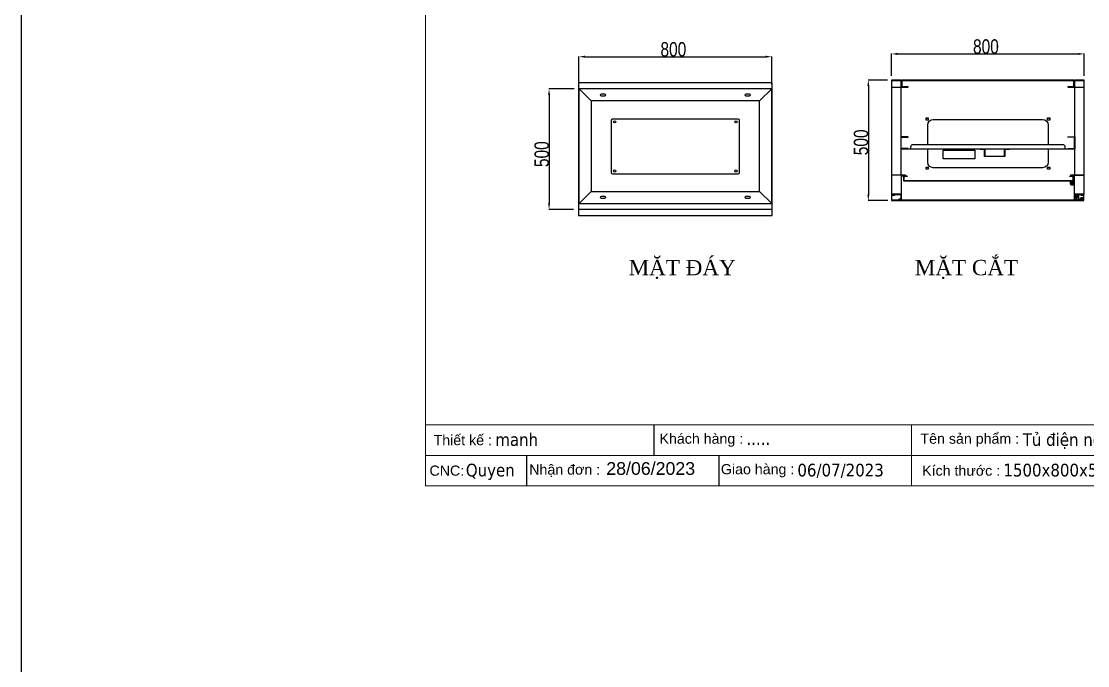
# Model space of a CAD drawing. Header units: inches. Extents: x 21 to 136330, y 8 to 58290.
# Drawn here: x 53778 to 58205, y 40075 to 42747 of the extents above; entities that cross this region are included whole.
import ezdxf
from ezdxf.enums import TextEntityAlignment as Align

# ---------------------------------------------------------------- set-up
doc = ezdxf.new("R2010")
doc.units = ezdxf.units.IN
doc.header["$MEASUREMENT"] = 0
for name, color, linetype in [('0 KHUNG KT01', 7, 'Continuous'), ('1-EMC-ACESS', 4, 'Continuous'), ('@.0.DM. NÉT CHÍNH', 7, 'Continuous'), ('@.DM. THIẾT BỊ', 7, 'Continuous')]:
    doc.layers.add(name, color=color, linetype=linetype)
doc.layers.add('0 TĂNG CỨNG', color=7, linetype='Continuous', lineweight=15)
doc.layers.add('@.DM. KÍCH THƯỚC', color=8, linetype='Continuous', transparency=0.2)
doc.layers.add('@.DM. KÍCH THƯỚC @ 1', color=8, linetype='Continuous', transparency=0.2)
doc.styles.add('ARIAL', font='arial.ttf')
doc.styles.add('roman', font='roman.shx', dxfattribs={"width": 0.8})
doc.styles.add('Tahoma (Input Text)', font='tahoma.ttf')
doc.dimstyles.new('Kích thước Duy Mạnh', dxfattribs={"dimtxt": 30, "dimasz": 25, "dimexe": 1.25, "dimexo": 20, "dimtad": 1, "dimdec": 1, "dimtxsty": 'roman', "dimcen": 2.5, "dimclrd": 8, "dimclre": 8, "dimclrt": 2, "dimadec": 0, "dimazin": 0, "dimtfac": 1, "dimtdec": 1, "dimtix": 1, "dimtmove": 0, "dimatfit": 3, "dimfxl": 1, "dimtfillclr": 1, "dimarcsym": 0})

# ---------------------------------------------------------------- blocks, each defined once
blk = doc.blocks.new('*D2376')
at = {"layer": '@.DM. KÍCH THƯỚC', "color": 8, "lineweight": -2, "transparency": 16777216}
for p, q in [((57373.9, 42503.7), (57293.2, 42503.7)), ((57374.9, 42003.7), (57293.2, 42003.7))]:
    blk.add_line(p, q, dxfattribs=at)
at = {"layer": '@.DM. KÍCH THƯỚC', "lineweight": -2, "transparency": 16777216}
blk.add_line((57294.5, 42478.7), (57294.5, 42028.7), dxfattribs=at)
at = {"layer": '@.DM. KÍCH THƯỚC', "transparency": 16777216}
for points in [[(57290.3, 42478.7), (57298.7, 42478.7), (57294.5, 42503.7)], [(57290.3, 42028.7), (57298.7, 42028.7), (57294.5, 42003.7)]]:
    blk.add_solid(points, dxfattribs=at)
at = {"layer": 'Defpoints', "color": 0, "transparency": 16777216}
for p in [(57393.9, 42503.7), (57294.5, 42003.7), (57394.9, 42003.7)]:
    blk.add_point(p, dxfattribs=at)
at = {"layer": '@.DM. KÍCH THƯỚC', "color": 2, "transparency": 16777216, "insert": (57233.9, 42191.9), "char_height": 60, "attachment_point": 1, "rotation": 90, "style": 'roman'}
blk.add_mtext('500', dxfattribs=at)
blk = doc.blocks.new('*D2377')
at = {"layer": '@.DM. KÍCH THƯỚC', "color": 8, "lineweight": -2, "transparency": 16777216}
for p, q in [((57390.9, 42520.7), (57390.9, 42613.5)), ((58190.9, 42520.7), (58190.9, 42613.5))]:
    blk.add_line(p, q, dxfattribs=at)
at = {"layer": '@.DM. KÍCH THƯỚC', "lineweight": -2, "transparency": 16777216}
blk.add_line((57415.9, 42612.3), (58165.9, 42612.3), dxfattribs=at)
at = {"layer": '@.DM. KÍCH THƯỚC', "transparency": 16777216}
for points in [[(57415.9, 42616.4), (57415.9, 42608.1), (57390.9, 42612.3)], [(58165.9, 42616.4), (58165.9, 42608.1), (58190.9, 42612.3)]]:
    blk.add_solid(points, dxfattribs=at)
at = {"layer": 'Defpoints', "color": 0, "transparency": 16777216}
for p in [(58190.9, 42612.3), (57390.9, 42500.7), (58190.9, 42500.7)]:
    blk.add_point(p, dxfattribs=at)
at = {"layer": '@.DM. KÍCH THƯỚC', "color": 2, "transparency": 16777216, "insert": (57729.1, 42672.9), "char_height": 60, "attachment_point": 1, "style": 'roman'}
blk.add_mtext('800', dxfattribs=at)
blk = doc.blocks.new('*D2367')
at = {"layer": '@.DM. KÍCH THƯỚC', "color": 8, "lineweight": -2, "transparency": 16777216}
for p, q in [((56073.2, 42467.1), (55967.7, 42467.1)), ((56070.7, 41967.1), (55967.7, 41967.1))]:
    blk.add_line(p, q, dxfattribs=at)
at = {"layer": '@.DM. KÍCH THƯỚC', "lineweight": -2, "transparency": 16777216}
blk.add_line((55969, 42442.1), (55969, 41992.1), dxfattribs=at)
at = {"layer": '@.DM. KÍCH THƯỚC', "transparency": 16777216}
for points in [[(55964.8, 42442.1), (55973.1, 42442.1), (55969, 42467.1)], [(55964.8, 41992.1), (55973.1, 41992.1), (55969, 41967.1)]]:
    blk.add_solid(points, dxfattribs=at)
at = {"layer": 'Defpoints', "color": 0, "transparency": 16777216}
for p in [(56093.2, 42467.1), (55969, 41967.1), (56090.7, 41967.1)]:
    blk.add_point(p, dxfattribs=at)
at = {"layer": '@.DM. KÍCH THƯỚC', "color": 2, "transparency": 16777216, "insert": (55908.3, 42142.8), "char_height": 60, "attachment_point": 1, "rotation": 90, "style": 'roman'}
blk.add_mtext('500', dxfattribs=at)
blk = doc.blocks.new('*D2368')
at = {"layer": '@.DM. KÍCH THƯỚC', "color": 8, "lineweight": -2, "transparency": 16777216}
for p, q in [((56093.2, 42485.4), (56093.2, 42602)), ((56893.2, 42485.4), (56893.2, 42602))]:
    blk.add_line(p, q, dxfattribs=at)
at = {"layer": '@.DM. KÍCH THƯỚC', "lineweight": -2, "transparency": 16777216}
blk.add_line((56118.2, 42600.7), (56868.2, 42600.7), dxfattribs=at)
at = {"layer": '@.DM. KÍCH THƯỚC', "transparency": 16777216}
for points in [[(56118.2, 42604.9), (56118.2, 42596.5), (56093.2, 42600.7)], [(56868.2, 42604.9), (56868.2, 42596.5), (56893.2, 42600.7)]]:
    blk.add_solid(points, dxfattribs=at)
at = {"layer": 'Defpoints', "color": 0, "transparency": 16777216}
for p in [(56893.2, 42600.7), (56093.2, 42465.4), (56893.2, 42465.4)]:
    blk.add_point(p, dxfattribs=at)
at = {"layer": '@.DM. KÍCH THƯỚC', "color": 2, "transparency": 16777216, "insert": (56431.5, 42661.3), "char_height": 60, "attachment_point": 1, "style": 'roman'}
blk.add_mtext('800', dxfattribs=at)
blk = doc.blocks.new('KHUNG KT1')
at = {"color": 7}
for p, q in [((7128, -4752), (0, -4752)), ((2294.1, -4752), (2294.1, -5040)), ((4848, -4896), (0, -4896))]:
    blk.add_line(p, q, dxfattribs=at)
blk.add_lwpolyline([(0, 0), (7128, 0), (7128, -5040), (0, -5040)], close=True, dxfattribs=at)
at = {"layer": '0 KHUNG KT01'}
for p, q in [((1077.9, -4752), (1077.9, -4896)), ((476.3, -4896), (476.3, -5040)), ((1385.1, -4896), (1385.1, -5040))]:
    blk.add_line(p, q, dxfattribs=at)
at = {"color": 2, "char_height": 48, "width": 2202.321, "attachment_point": 4, "style": 'ARIAL'}
for s, insert in [('  Thiết kế :', (0, -4824)), ('  Khách hàng :', (1066.9, -4824)), ('  Tên sản phẩm :', (2299.1, -4824)), ('  Giao hàng :', (1356.7, -4968)), ('CNC:', (18.2, -4968)), ('  Nhận đơn :', (451.9, -4968)), ('  Kích thước :', (2307, -4968))]:
    blk.add_mtext(s, dxfattribs=dict(at, insert=insert))
at = {"color": 1, "style": 'Tahoma (Input Text)', "flags": 8}
for tag, p in [('#01', (328.9, -4851.1)), ('#03', (1514.7, -4846.3)), ('#05', (2819, -4851.1)), ('#07', (4424, -4851.1)), ('#09', (5172.9, -4851.1)), ('#02', (189.8, -4995.1)), ('#04', (1755.3, -4995.1)), ('#06', (2727.8, -4995.1)), ('#08', (4382.7, -4995.1)), ('#10', (5172.9, -4995.1))]:
    blk.add_attdef(tag, p, '', height=60, dxfattribs=at)
blk.add_attdef('#11', text='', height=60, dxfattribs=at).set_placement((6996, -4961.6), align=Align.CENTER)
at = {"layer": '0 TĂNG CỨNG', "color": 1, "style": 'ARIAL'}
blk.add_attdef('#12', (852.8, -4987.6), '', height=60, dxfattribs=at)
blk = doc.blocks.new('BL012')
at = {"layer": '@.DM. THIẾT BỊ'}
h = blk.add_hatch(dxfattribs=at)
h.set_pattern_fill('ANSI31', color=2, scale=0.5, angle=90, style=0)
h.set_pattern_definition([(135, (23302.7808, 85186.7055), (1.122532015, 1.122532015), [])])
edge = h.paths.add_edge_path()
edge.add_line((-3, 0), (-3, 6))
edge.add_arc((-2, 6), 1, 90, 180, ccw=False)
edge.add_line((-2, 7), (2, 7))
edge.add_arc((2, 6), 1, 0, 90, ccw=False)
edge.add_line((3, 6), (3, 0))
edge.add_line((3, 0), (-3, 0))
at = {"layer": '@.DM. THIẾT BỊ', "color": 8}
for p, q in [((-0.7, 10.5), (0.7, 10.5)), ((0, 11.2), (0, 9.7))]:
    blk.add_line(p, q, dxfattribs=at)
at = {"layer": '@.DM. THIẾT BỊ', "color": 1}
blk.add_lwpolyline([(-6, 10.5), (-6, 0), (6, 0), (6, 10.5)], dxfattribs=at)
at = {"layer": '@.DM. THIẾT BỊ', "color": 2}
blk.add_lwpolyline([(-3, 0), (-3, 6, -0.414214), (-2, 7), (2, 7, -0.414214), (3, 6), (3, 0)], format="xyb", close=True, dxfattribs=at)
at = {"layer": '@.DM. THIẾT BỊ', "color": 1}
blk.add_circle((0, 10.5), 3, dxfattribs=at)
blk.add_circle((0, 10.5), 3, dxfattribs=at)
for start, end in [(0, 180), (300, 240)]:
    blk.add_arc((0, 10.5), 6, start, end, dxfattribs=at)
blk = doc.blocks.new('HL011-1-4')
h = blk.add_hatch()
h.set_pattern_fill('ANSI31', color=2, scale=0.5, style=0)
h.set_pattern_definition([(45, (0, 0), (-1.12253, 1.12253), [])])
h.paths.add_polyline_path([(2.5, 0), (8.5, 0), (8.5, 12), (2.5, 12)])
at = {"color": 1}
for p, q in [((7, 23.5), (0, 10)), ((0, 0), (0, 10)), ((11, 0), (0, 0)), ((7, 23.5), (26, 23.5)), ((11, 0), (11, 19.5)), ((11, 19.5), (17, 19.5)), ((17, 19.5), (21.2, 13.9))]:
    blk.add_line(p, q, dxfattribs=at)
at = {"color": 2}
blk.add_lwpolyline([(2.5, 0), (2.5, 12), (8.5, 12), (8.5, 0)], dxfattribs=at)
at = {"color": 1}
blk.add_lwpolyline([(5.7, 21), (3, 21), (3, 23.5), (7, 23.5)], dxfattribs=at)
blk.add_circle((26, 17.5), 3.5, dxfattribs=at)
blk.add_arc((26, 17.5), 6, 216.8699, 90, dxfattribs=at)

msp = doc.modelspace()

# ---------------------------------------------------------------- linework, layer by layer
msp.add_line((53777.9706, 49797.9605), (53777.9706, 4491.9985))
at = {"layer": '@.0.DM. NÉT CHÍNH'}
for p, q in [((58190.8598, 42503.6505), (58150.8598, 42503.6505)), ((58150.8598, 42503.6505), (58150.8598, 42475.1505)), ((58152.3598, 42473.6505), (58152.3598, 42502.1505)), ((58152.3598, 42502.1505), (58189.3598, 42502.1505)), ((58189.3598, 42502.1505), (58189.3598, 42030.1505)), ((58190.8598, 42028.6505), (58190.8598, 42503.6505)), ((58122.3598, 42475.1505), (58122.3598, 42473.6505)), ((58150.8598, 42475.1505), (58122.3598, 42475.1505)), ((58122.3598, 42473.6505), (58152.3598, 42473.6505)), ((58152.3598, 42473.6505), (58154.3598, 42473.6505)), ((58154.3598, 42473.6505), (58156.3598, 42473.6505)), ((57429.3598, 42108.6505), (57392.3598, 42108.6505)), ((57455.3598, 42105.1505), (57440.3598, 42105.1505)), ((57440.3598, 42105.1505), (57440.3598, 42085.1505)), ((58146.3598, 42105.1505), (58131.3598, 42105.1505)), ((58146.3598, 42085.1505), (58146.3598, 42105.1505)), ((57440.3598, 42085.1505), (58146.3598, 42085.1505)), ((58189.3598, 42030.1505), (58150.8598, 42030.1505)), ((58150.8598, 42030.1505), (58150.8598, 42010.1505)), ((58152.3598, 42010.1505), (58152.3598, 42028.6505)), ((58152.3598, 42028.6505), (58190.8598, 42028.6505)), ((58150.8598, 42010.1505), (58152.3598, 42010.1505))]:
    msp.add_line(p, q, dxfattribs=at)
at = {"layer": '@.0.DM. NÉT CHÍNH', "color": 0}
for p, q in [((56143.3141, 42417.062), (56093.3141, 42467.062)), ((56893.1726, 42467.062), (56843.1726, 42417.062)), ((56093.3141, 41992.062), (56143.3141, 42042.062)), ((56843.1726, 42042.062), (56893.1726, 41992.062))]:
    msp.add_line(p, q, dxfattribs=at)
at = {"layer": '@.0.DM. NÉT CHÍNH'}
for points in [[(57390.8598, 42503.6505), (57390.8598, 42028.6505), (57429.3598, 42028.6505), (57429.3598, 42010.1505), (57430.8598, 42010.1505), (57430.8598, 42030.1505), (57392.3598, 42030.1505), (57392.3598, 42502.1505), (57429.3598, 42502.1505), (57429.3598, 42473.6505), (57459.3598, 42473.6505), (57459.3598, 42475.1505), (57430.8598, 42475.1505), (57430.8598, 42503.6505)], [(57433.3598, 42476.1505), (57434.8598, 42476.1505), (57434.8598, 42502.1505), (58146.8598, 42502.1505), (58146.8598, 42476.1505), (58148.3598, 42476.1505), (58148.3598, 42503.6505), (57433.3598, 42503.6505)], [(57392.3598, 42473.6505), (57429.3598, 42473.6505), (57429.3598, 42108.6505), (57392.3598, 42108.6505)], [(58152.3598, 42473.6505), (58189.3598, 42473.6505), (58189.3598, 42108.6505), (58152.3598, 42108.6505)], [(57431.3598, 42010.1505), (57420.8598, 42010.1505), (57420.8598, 42008.6505), (57432.8598, 42008.6505), (57432.8598, 42107.1505), (57448.3598, 42107.1505), (57448.3598, 42108.6505), (57431.3598, 42108.6505)], [(57455.3598, 42103.6505), (57455.4306, 42103.6505), (57455.4306, 42105.1505), (57455.3598, 42105.1505)], [(58133.3598, 42107.1505), (58148.8598, 42107.1505), (58148.8598, 42008.6505), (58160.8598, 42008.6505), (58160.8598, 42010.1505), (58150.3598, 42010.1505), (58150.3598, 42108.6505), (58133.3598, 42108.6505)], [(57403.8598, 42025.6505), (57403.8598, 42027.1505), (57390.8598, 42027.1505), (57390.8598, 42003.6505), (58189.8598, 42003.6505), (58189.8598, 42027.1505), (58176.8598, 42027.1505), (58176.8598, 42025.6505), (58188.3598, 42025.6505), (58188.3598, 42005.1505), (57392.3598, 42005.1505), (57392.3598, 42025.6505), (57403.8598, 42025.6505)]]:
    msp.add_lwpolyline(points, close=True, dxfattribs=at)
at = {"layer": '@.0.DM. NÉT CHÍNH', "color": 0}
for points in [[(56090.7433, 41942.062), (56895.7433, 41942.062), (56895.7433, 42492.0622), (56090.7433, 42492.0622)], [(56893.2433, 42467.062), (56093.2433, 42467.062), (56093.2433, 41992.062), (56893.2433, 41992.062)], [(56843.2433, 42417.062), (56143.2433, 42417.062), (56143.2433, 42042.062), (56843.2433, 42042.062)], [(57534.3598, 42337.6505), (57534.3598, 42346.6505), (57543.3598, 42346.6505), (57543.3598, 42337.6505)], [(58047.3598, 42346.6505), (58047.3598, 42337.6505), (58038.3598, 42337.6505), (58038.3598, 42346.6505)], [(57459.3598, 42218.1505), (57459.3598, 42219.6505), (57430.8598, 42219.6505), (57430.8598, 42266.6505), (57459.3598, 42266.6505), (57459.3598, 42268.1505), (57429.3598, 42268.1505), (57429.3598, 42218.1505)], [(58122.3598, 42218.1505), (58122.3598, 42219.6505), (58150.8598, 42219.6505), (58150.8598, 42266.6505), (58122.3598, 42266.6505), (58122.3598, 42268.1505), (58152.3598, 42268.1505), (58152.3598, 42218.1505)], [(57604.5563, 42213.6505), (57737.1633, 42213.6505), (57737.1633, 42176.6505), (57604.5563, 42176.6505)], [(57778.4394, 42188.1505), (57860.0464, 42188.1505), (57860.0464, 42216.6505), (57880.0464, 42216.6505), (57880.0464, 42215.1505), (57861.5464, 42215.1505), (57861.5464, 42186.6505), (57776.9394, 42186.6505), (57776.9394, 42215.1505), (57758.4394, 42215.1505), (57758.4394, 42216.6505), (57778.4394, 42216.6505)], [(57534.3598, 42133.6505), (57534.3598, 42142.6505), (57543.3598, 42142.6505), (57543.3598, 42133.6505)], [(58047.3598, 42142.6505), (58047.3598, 42133.6505), (58038.3598, 42133.6505), (58038.3598, 42142.6505)], [(56090.7433, 41942.062), (56895.7433, 41942.062), (56895.7433, 41967.062), (56090.7433, 41967.062)]]:
    msp.add_lwpolyline(points, close=True, dxfattribs=at)
for points in [[(56187.2433, 42446.562), (56193.2433, 42446.562), (56199.2433, 42446.562, -1), (56199.2433, 42437.562), (56193.2433, 42437.562), (56187.2433, 42437.562, -1)], [(56787.2433, 42446.562), (56793.2433, 42446.562), (56799.2433, 42446.562, -1), (56799.2433, 42437.562), (56793.2433, 42437.562), (56787.2433, 42437.562, -1)], [(56234.2433, 42113.562, -0.414213562), (56228.2433, 42119.562), (56228.2433, 42337.562, -0.414213562), (56234.2433, 42343.562), (56752.2433, 42343.562, -0.414213562), (56758.2433, 42337.562), (56758.2433, 42119.562, -0.414213562), (56752.2433, 42113.562)], [(56193.2433, 42012.562), (56187.2433, 42012.562, -1), (56187.2433, 42021.562), (56193.2433, 42021.562), (56199.2433, 42021.562, -1), (56199.2433, 42012.562)], [(56793.2433, 42012.562), (56787.2433, 42012.562, -1), (56787.2433, 42021.562), (56793.2433, 42021.562), (56799.2433, 42021.562, -1), (56799.2433, 42012.562)]]:
    msp.add_lwpolyline(points, format="xyb", close=True, dxfattribs=at)
for points in [[(57540.8598, 42236.6505), (57540.8598, 42317.1505, -0.414213562), (57563.8598, 42340.1505), (58017.8598, 42340.1505, -0.414213562), (58040.8598, 42317.1505), (58040.8598, 42236.6505)], [(58110.8598, 42218.1505), (58150.8598, 42218.1505), (58150.8598, 42216.6505), (57430.8598, 42216.6505), (57430.8598, 42218.1505), (57470.8598, 42218.1505), (57470.8598, 42219.6505), (57470.8598, 42226.6505, -0.414213562), (57480.8598, 42236.6505), (58100.8598, 42236.6505, -0.414213562), (58110.8598, 42226.6505), (58110.8598, 42219.6505), (58110.8598, 42218.1505)], [(58040.8598, 42216.6505), (58040.8598, 42163.1505, -0.414213562), (58017.8598, 42140.1505), (57563.8598, 42140.1505, -0.414213562), (57540.8598, 42163.1505), (57540.8598, 42216.6505)]]:
    msp.add_lwpolyline(points, format="xyb", dxfattribs=at)
at = {"layer": '@.0.DM. NÉT CHÍNH'}
for points in [[(57455.3598, 42103.6505), (57441.8598, 42103.6505), (57441.8598, 42086.6505), (58144.8598, 42086.6505), (58144.8598, 42103.6505), (58131.3598, 42103.6505), (58131.2891, 42103.6505), (58131.2891, 42105.1505), (58131.3598, 42105.1505), (58131.3598, 42103.6505)], [(58152.3598, 42108.6505), (58154.3598, 42108.6505), (58156.3598, 42108.6505), (58189.3598, 42108.6505)], [(57429.8598, 42008.6505), (57429.9306, 42008.6505), (57429.9306, 42008.6513)], [(58151.7891, 42008.6513), (58151.7891, 42008.6505), (58151.8598, 42008.6505)]]:
    msp.add_lwpolyline(points, dxfattribs=at)
at = {"layer": '@.0.DM. NÉT CHÍNH', "color": 0}
for centre in [(56241.2433, 42330.562), (56745.2433, 42330.562), (57538.8598, 42342.1505), (58042.8598, 42342.1505), (56241.2433, 42126.562), (56745.2433, 42126.562), (57538.8598, 42138.1505), (58042.8598, 42138.1505)]:
    msp.add_circle(centre, 4.5, dxfattribs=at)

# ---------------------------------------------------------------- block references
at = {"color": 8}
for p, rotation in [((58138.3598, 42085.1505), 180), ((58148.8598, 42074.6505), 90)]:
    msp.add_blockref('BL012', p, dxfattribs=dict(at, rotation=rotation))
at = {"color": 7, "xscale": -1, "rotation": 180}
msp.add_blockref('HL011-1-4', (58156.3598, 42028.6505), dxfattribs=at)
at = {"layer": '0 TĂNG CỨNG', "color": 1}
ref = msp.add_blockref('KHUNG KT1', (55456.5906, 45251.6693), dxfattribs=dict(at, xscale=0.8792977987369557, yscale=0.8792977987369557, zscale=0.8792977987369557))
ref.add_attrib('#12', '28/06/2023', (56206.4993, 40866.0787), dxfattribs={"color": 1, "height": 52.75787, "style": 'ARIAL'})
ref.add_attrib('#01', 'manh', (55745.8166, 40986.1425), dxfattribs={"layer": '0', "color": 1, "height": 52.75787, "style": 'Tahoma (Input Text)'})
ref.add_attrib('#03', '.....', (56788.4791, 40990.3074), dxfattribs={"layer": '0', "color": 1, "height": 52.75787, "style": 'Tahoma (Input Text)'})
ref.add_attrib('#04', '06/07/2023', (57000.0246, 40859.5236), dxfattribs={"layer": '0', "color": 1, "height": 52.75787, "style": 'Tahoma (Input Text)'})
ref.add_attrib('#05', 'Tủ điện ngoài troi', (57935.3391, 40986.1425), dxfattribs={"layer": '0', "color": 1, "height": 52.757868, "style": 'Tahoma (Input Text)'})
ref.add_attrib('#06', '1500x800x500', (57855.1762, 40859.5236), dxfattribs={"layer": '0', "color": 1, "height": 52.757868, "style": 'Tahoma (Input Text)'})
ref.add_attrib('#02', 'Quyen', (55623.4692, 40859.5236), dxfattribs={"layer": '0', "color": 1, "height": 52.75787, "style": 'Tahoma (Input Text)'})

# ---------------------------------------------------------------- texts
at = {"layer": '1-EMC-ACESS', "color": 1, "linetype": 'ByBlock', "lineweight": -2, "char_height": 63.504, "width": 972.626469, "attachment_point": 2, "style": 'ARIAL'}
for s, insert in [('{\\fTimes New Roman|b0|i0|c0|p18;\\C7;MẶT ĐÁY}', (56521.5759, 41757.643)), ('{\\fTimes New Roman|b0|i0|c0|p18;\\C7;MẶT CẮT}', (57701.8373, 41757.643))]:
    msp.add_mtext(s, dxfattribs=dict(at, insert=insert))

# ---------------------------------------------------------------- dimensions: what is measured, and where the dimension line sits
at = {"layer": '@.DM. KÍCH THƯỚC @ 1', "color": 0}
for base, p1, p2, angle, picture, middle in [((56893.2433, 42600.7142), (56093.2433, 42465.362), (56893.2433, 42465.362), 180, '*D2368', (56493.2433, 42600.7142)), ((58190.8598, 42612.2564), (57390.8598, 42500.6505), (58190.8598, 42500.6505), 180, '*D2377', (57790.8598, 42612.2564)), ((57294.4917, 42003.6505), (57393.8598, 42503.6505), (57394.8598, 42003.6505), 90, '*D2376', (57294.4917, 42253.6505)), ((55968.9517, 41967.062), (56093.2433, 42467.062), (56090.7433, 41967.062), 90, '*D2367', (55968.9517, 42204.562))]:
    dim = msp.add_linear_dim(base=base, p1=p1, p2=p2, angle=angle, dimstyle='Kích thước Duy Mạnh', override={"dimscale": 1, "dimtxt": 60, "dimdec": 0, "dimclrd": 256, "dimtdec": 0, "dimtix": 1, "dimtofl": 0, "dimtmove": 0, "dimatfit": 1}, dxfattribs=at)
    dim.commit()
    dim.dimension.update_dxf_attribs({"geometry": picture, "text_midpoint": middle, "dimtype": 128})

doc.saveas('drawing.dxf')
